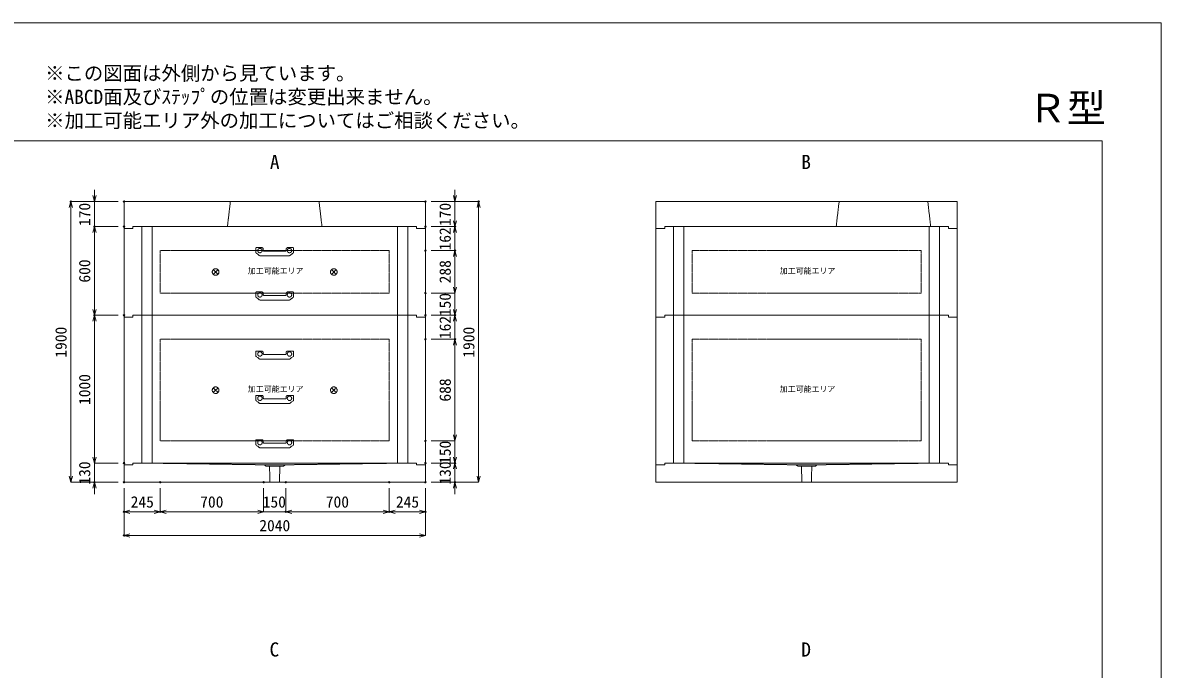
# Model space of a CAD drawing. Units: millimetres, scale not verified. Extents: x -5940 to 5940, y -4200 to 4200.
# Drawn here: x -1765 to 5940, y -176 to 4200 of the extents above; entities that cross this region are included whole.
import ezdxf
from ezdxf.enums import TextEntityAlignment as Align

# ---------------------------------------------------------------- set-up
doc = ezdxf.new("R2010")
doc.units = ezdxf.units.MM
doc.header["$LTSCALE"] = 20
doc.header["$PDMODE"] = 32
doc.header["$PDSIZE"] = 10
doc.linetypes.add('LONG_DASHED1', pattern=[7, 6, -1])
doc.linetypes.add('LONG_DOUBLE_CHAIN', pattern=[21.8, 18, -1, 0.6, -0.6, 0.6, -1])
for name, color, linetype, lineweight in [('0-0_D-TTL', 7, 'Continuous', 9), ('0-1_Defpoints', 7, 'Continuous', 9), ('0-3_D-TTL-TXT', 7, 'Continuous', 9), ('0-4_D-STR-TXT', 7, 'Continuous', 9), ('0-5_D-STR-DIM', 3, 'Continuous', 9), ('0-6_0', 7, 'Continuous', 9), ('0-7_D-STR', 7, 'Continuous', 9), ('0-9_D-STR-STR3', 2, 'LONG_DASHED1', 9), ('0-A_D-STR-STR5', 1, 'LONG_DOUBLE_CHAIN', 9)]:
    doc.layers.add(name, color=color, linetype=linetype, lineweight=lineweight)
doc.styles.add('ＭＳ ゴシック', font='')
doc.styles.get('ＭＳ ゴシック').set_extended_font_data('MS Gothic')

# ---------------------------------------------------------------- blocks, each defined once
blk = doc.blocks.new('A$C4DE05FD1')
at = {"layer": '0-0_D-TTL', "color": 134}
for p, q in [((4000, 76000), (114800, 76000)), ((114800, 76000), (114800, 4000))]:
    blk.add_line(p, q, dxfattribs=at)
at = {"layer": '0-1_Defpoints', "color": 134}
for p, q in [((0, 84000), (118800, 84000)), ((118800, 84000), (118800, 0))]:
    blk.add_line(p, q, dxfattribs=at)
at = {"layer": '0-3_D-TTL-TXT', "style": 'ＭＳ ゴシック'}
for s, p in [('※この図面は外側から見ています。', (43260.9, 79815.7)), ('※ABCD面及びｽﾃｯﾌﾟの位置は変更出来ません。', (43260.9, 78215.7)), ('※加工可能エリア外の加工についてはご相談ください。', (43260.9, 76615.7))]:
    blk.add_text(s, height=962.2, dxfattribs=at).set_placement(p, align=Align.BOTTOM_LEFT)
blk = doc.blocks.new('_Open30')
at = {"layer": '0-6_0'}
blk.add_line((0, 0), (-20, 0), dxfattribs=at)
blk.add_lwpolyline([(-20, 5.36), (0, 0), (-20, -5.36)], dxfattribs=at)
blk = doc.blocks.new('A$C31CA379A')
at = {"layer": '0-4_D-STR-TXT', "style": 'ＭＳ ゴシック'}
for s, p in [('A', (-325.9, -2190.5)), ('B', (35638.6, -2190.5)), ('C', (-351.4, -35190.5)), ('D', (35638.6, -35190.5))]:
    blk.add_text(s, height=962.2, dxfattribs=at).set_placement(p, align=Align.BOTTOM_LEFT)
blk = doc.blocks.new('A$C53D37B31')
at = {"layer": '0-7_D-STR'}
for p, q in [((-20400, 3400), (20400, 3400)), ((-20400, 3400), (-20400, -240)), ((20400, 3400), (20400, -240)), ((-19200, 0), (19200, 0))]:
    blk.add_line(p, q, dxfattribs=at)
at = {"layer": '0-7_D-STR', "linetype": 'LONG_DASHED1'}
for p, q in [((-6000, 3400), (-6400, 0)), ((6000, 3400), (6400, 0))]:
    blk.add_line(p, q, dxfattribs=at)
at = {"layer": '0-7_D-STR'}
for points in [[(-20400, -240), (-19200, -240), (-19200, 0)], [(20400, -240), (19200, -240), (19200, 0)]]:
    blk.add_lwpolyline(points, dxfattribs=at)
blk = doc.blocks.new('A$C4A7D535E')
at = {"layer": '0-7_D-STR'}
blk.add_blockref('A$C53D37B31', (0, 0), dxfattribs=at)
blk = doc.blocks.new('A$C0BCF2A13')
at = {"layer": '0-7_D-STR'}
for p, q in [((-20400, 3400), (20400, 3400)), ((-20400, 3400), (-20400, -240)), ((20400, 3400), (20400, -240)), ((-19200, 0), (19200, 0))]:
    blk.add_line(p, q, dxfattribs=at)
at = {"layer": '0-7_D-STR', "linetype": 'LONG_DASHED1'}
for p, q in [((4400, 3400), (4000, 0)), ((16400, 3400), (16800, 0))]:
    blk.add_line(p, q, dxfattribs=at)
at = {"layer": '0-7_D-STR'}
for points in [[(-20400, -240), (-19200, -240), (-19200, 0)], [(20400, -240), (19200, -240), (19200, 0)]]:
    blk.add_lwpolyline(points, dxfattribs=at)
blk = doc.blocks.new('A$C3C490EB0')
at = {"layer": '0-7_D-STR'}
for p, q in [((0, -2000), (0, -4360)), ((39600, -1760), (1200, -1760)), ((40800, -2000), (40800, -4360)), ((0, -4360), (40800, -4360))]:
    blk.add_line(p, q, dxfattribs=at)
at = {"layer": '0-7_D-STR', "linetype": 'LONG_DASHED1'}
for p, q in [((19000, -2000), (2400, -1760)), ((19200, -2180), (19000, -2000)), ((21800, -2000), (19000, -2000)), ((21600, -2180), (19200, -2180)), ((19764.6, -4360), (19695, -2180)), ((21035.4, -4360), (21105, -2180)), ((21600, -2180), (21800, -2000)), ((21800, -2000), (38400, -1760))]:
    blk.add_line(p, q, dxfattribs=at)
at = {"layer": '0-7_D-STR'}
for points in [[(0, -2000), (1200, -2000), (1200, -1760)], [(40800, -2000), (39600, -2000), (39600, -1760)]]:
    blk.add_lwpolyline(points, dxfattribs=at)
blk = doc.blocks.new('A$C3B9737A5')
at = {"layer": '0-5_D-STR-DIM'}
blk.add_blockref('A$C3C490EB0', (-20400, 1760), dxfattribs=at)
blk = doc.blocks.new('A$C27844A11')
at = {"layer": '0-9_D-STR-STR3'}
for p, q in [((-2560, 1000), (-2560, 453.5)), ((-2515.5, 370.3), (-2060.4, 33.6)), ((-2460, 1100), (-1758.4, 1100)), ((1949.4, 0), (-1949.4, 0)), ((-1559.2, 917.4), (-1542, 721.3)), ((1442.4, 630), (-1442.4, 630)), ((1559.2, 917.4), (1542, 721.3)), ((2460, 1100), (1758.4, 1100)), ((2515.5, 370.3), (2060.4, 33.6)), ((2560, 1000), (2560, 453.5))]:
    blk.add_line(p, q, dxfattribs=at)
for centre in [(-2000, 700), (2000, 700)]:
    blk.add_circle(centre, 300, dxfattribs=at)
for centre, radius, start, end in [((-2460, 1000), 100, 90, 180), ((-2460, 453.5), 100, 180, 236.30993), ((-1949.4, 200), 200, 236.30993, 270), ((-1758.4, 900), 200, 5, 90), ((-1442.4, 730), 100, 185, 270), ((1442.4, 730), 100, 270, 355), ((1758.4, 900), 200, 90, 175), ((1949.4, 200), 200, 270, 303.69007), ((2460, 1000), 100, 0, 90), ((2460, 453.5), 100, 303.69007, 0)]:
    blk.add_arc(centre, radius, start, end, dxfattribs=at)
blk = doc.blocks.new('A$C48C66BEA')
at = {"layer": '0-7_D-STR'}
for p, q in [((-19200, 0), (19200, 0)), ((-20400, -240), (-20400, -12240)), ((20400, -240), (20400, -12240)), ((-19200, -12000), (19200, -12000))]:
    blk.add_line(p, q, dxfattribs=at)
at = {"layer": '0-7_D-STR', "linetype": 'LONG_DASHED1'}
for p, q in [((-18000, -12000), (-18000, 0)), ((-16600, -12000), (-16600, 0)), ((16600, -12000), (16600, 0)), ((18000, -12000), (18000, 0))]:
    blk.add_line(p, q, dxfattribs=at)
at = {"layer": '0-7_D-STR'}
for points in [[(-20400, -240), (-19200, -240), (-19200, 0)], [(20400, -240), (19200, -240), (19200, 0)], [(-20400, -12240), (-19200, -12240), (-19200, -12000)], [(20400, -12240), (19200, -12240), (19200, -12000)]]:
    blk.add_lwpolyline(points, dxfattribs=at)
at = {"layer": '0-A_D-STR-STR5'}
for p, q in [((15500, -3240), (15500, -9000)), ((15500, -9000), (-15500, -9000))]:
    blk.add_line(p, q, dxfattribs=at)
blk.add_lwpolyline([(15500, -3240), (-15500, -3240), (-15500, -9000)], dxfattribs=at)
blk = doc.blocks.new('A$C4E0B7A12')
at = {"layer": '0-7_D-STR'}
for p, q in [((-19200, 0), (19200, 0)), ((-20400, -240), (-20400, -20240)), ((20400, -240), (20400, -20240)), ((-19200, -20000), (19200, -20000))]:
    blk.add_line(p, q, dxfattribs=at)
at = {"layer": '0-7_D-STR', "linetype": 'LONG_DASHED1'}
for p, q in [((-18000, -20000), (-18000, 0)), ((-16600, -20000), (-16600, 0)), ((16600, -20000), (16600, 0)), ((18000, -20000), (18000, 0))]:
    blk.add_line(p, q, dxfattribs=at)
at = {"layer": '0-7_D-STR'}
for points in [[(-20400, -240), (-19200, -240), (-19200, 0)], [(20400, -240), (19200, -240), (19200, 0)], [(-20400, -20240), (-19200, -20240), (-19200, -20000)], [(20400, -20240), (19200, -20240), (19200, -20000)]]:
    blk.add_lwpolyline(points, dxfattribs=at)
at = {"layer": '0-A_D-STR-STR5'}
for p, q in [((15500, -3240), (15500, -17000)), ((15500, -17000), (-15500, -17000))]:
    blk.add_line(p, q, dxfattribs=at)
blk.add_lwpolyline([(15500, -3240), (-15500, -3240), (-15500, -17000)], dxfattribs=at)
blk = doc.blocks.new('A$C1C640AAB')
at = {"layer": '0-A_D-STR-STR5'}
for p, q in [((-318.2, -318.2), (318.2, 318.2)), ((-318.2, 318.2), (318.2, -318.2))]:
    blk.add_line(p, q, dxfattribs=at)
blk.add_circle((0, 0), 450, dxfattribs=at)
blk = doc.blocks.new('A$C6469fd9b')
at = {"layer": '0-7_D-STR'}
blk.add_blockref('A$C48C66BEA', (0, 0), dxfattribs=at)
at = {"layer": '0-A_D-STR-STR5'}
for p in [(-8000, -6140), (8000, -6140)]:
    blk.add_blockref('A$C1C640AAB', p, dxfattribs=at)
blk = doc.blocks.new('A$Cafeaa386')
at = {"layer": '0-7_D-STR'}
blk.add_blockref('A$C4E0B7A12', (0, 0), dxfattribs=at)
at = {"layer": '0-A_D-STR-STR5'}
for p in [(-8000, -10140), (8000, -10140)]:
    blk.add_blockref('A$C1C640AAB', p, dxfattribs=at)

msp = doc.modelspace()

# ---------------------------------------------------------------- linework, layer by layer
at = {"layer": '0-1_Defpoints'}
for p in [(-1440, 2990), (-1080, 2990), (-1080, 2990), (960, 2990), (1320, 2990), (-1280, 2820), (-1280, 2820), (-1080, 2820), (-1080, 2820), (960, 2820), (1160, 2820), (960, 2658), (1160, 2658), (960, 2370), (960, 2370), (-1280, 2220), (-1080, 2220), (-1080, 2220), (960, 2220), (960, 2220), (1160, 2220), (960, 2058), (960, 2058), (1160, 2058), (960, 1370), (960, 1370), (-1080, 1220), (960, 1220), (1160, 1220), (-1280, 1090), (-1080, 1090), (-1080, 1090), (-835, 1090), (-135, 1090), (15, 1090), (715, 1090), (715, 1090), (960, 1090), (960, 1090), (1160, 1090), (-1080, 890), (-835, 890), (15, 890), (715, 890), (960, 890), (-1080, 730)]:
    msp.add_point(p, dxfattribs=at)
at = {"layer": '0-5_D-STR-DIM'}
for p, q in [((-1280, 3030), (-1280, 3070)), ((1160, 3030), (1160, 3070)), ((-1120, 2990), (-1440, 2990)), ((-1440, 1130), (-1440, 2950)), ((-1120, 2990), (-1280, 2990)), ((-1280, 2990), (-1280, 2820)), ((1000, 2990), (1160, 2990)), ((1000, 2990), (1320, 2990)), ((1160, 2990), (1160, 2820)), ((1320, 1130), (1320, 2950)), ((1160, 2860), (1160, 2900)), ((-1120, 2820), (-1280, 2820)), ((-1120, 2820), (-1280, 2820)), ((-1280, 2780), (-1280, 2740)), ((-1280, 2260), (-1280, 2780)), ((1000, 2820), (1160, 2820)), ((1000, 2820), (1160, 2820)), ((1160, 2658), (1160, 2820)), ((1160, 2780), (1160, 2740)), ((1000, 2658), (1160, 2658)), ((1000, 2658), (1160, 2658)), ((1160, 2618), (1160, 2578)), ((1160, 2410), (1160, 2618)), ((1160, 2410), (1160, 2450)), ((1000, 2370), (1160, 2370)), ((1000, 2370), (1160, 2370)), ((1160, 2370), (1160, 2220)), ((1160, 2260), (1160, 2300)), ((-1120, 2220), (-1280, 2220)), ((-1120, 2220), (-1280, 2220)), ((-1280, 1260), (-1280, 2180)), ((1000, 2220), (1160, 2220)), ((1000, 2220), (1160, 2220)), ((1160, 2058), (1160, 2220)), ((1160, 2180), (1160, 2140)), ((1000, 2058), (1160, 2058)), ((1000, 2058), (1160, 2058)), ((1160, 2018), (1160, 1978)), ((1160, 1410), (1160, 2018)), ((1160, 1410), (1160, 1450)), ((1000, 1370), (1160, 1370)), ((1000, 1370), (1160, 1370)), ((1160, 1370), (1160, 1220)), ((-1280, 1260), (-1280, 1300)), ((1160, 1260), (1160, 1300)), ((-1120, 1220), (-1280, 1220)), ((-1120, 1220), (-1280, 1220)), ((-1280, 1220), (-1280, 1090)), ((1000, 1220), (1160, 1220)), ((1000, 1220), (1160, 1220)), ((1160, 1220), (1160, 1090)), ((1160, 1180), (1160, 1140)), ((-1120, 1090), (-1440, 1090)), ((-1120, 1090), (-1280, 1090)), ((1000, 1090), (1160, 1090)), ((1000, 1090), (1320, 1090)), ((-1280, 1050), (-1280, 1010)), ((-1080, 1050), (-1080, 730)), ((-1080, 1050), (-1080, 890)), ((-835, 1050), (-835, 890)), ((-835, 1050), (-835, 890)), ((-135, 1050), (-135, 890)), ((-135, 1050), (-135, 890)), ((15, 1050), (15, 890)), ((15, 1050), (15, 890)), ((715, 1050), (715, 890)), ((715, 1050), (715, 890)), ((960, 1050), (960, 890)), ((960, 1050), (960, 730)), ((1160, 1050), (1160, 1010)), ((-875, 890), (-1040, 890)), ((-175, 890), (-795, 890)), ((-175, 890), (-215, 890)), ((-135, 890), (15, 890)), ((55, 890), (95, 890)), ((55, 890), (675, 890)), ((755, 890), (920, 890)), ((920, 730), (-1040, 730))]:
    msp.add_line(p, q, dxfattribs=at)

# ---------------------------------------------------------------- block references
at = {"layer": '0-0_D-TTL', "xscale": 0.1, "yscale": 0.1}
msp.add_blockref('A$C4DE05FD1', (-5940, -4200), dxfattribs=at)
at = {"layer": '0-4_D-STR-TXT', "xscale": 0.1, "yscale": 0.1}
msp.add_blockref('A$C31CA379A', (-60, 3400), dxfattribs=at)
at = {"layer": '0-5_D-STR-DIM', "xscale": 2, "yscale": 2}
for p, rotation in [((-1280, 2990), 270), ((1160, 2990), 270), ((-1440, 2990), 90), ((1320, 2990), 90), ((1160, 2820), 270), ((-1280, 2820), 90), ((-1280, 2820), 90), ((1160, 2820), 90), ((1160, 2658), 90), ((1160, 2658), 90), ((1160, 2370), 270), ((1160, 2370), 270), ((-1280, 2220), 270), ((1160, 2220), 270), ((-1280, 2220), 90), ((1160, 2220), 90), ((1160, 2058), 90), ((1160, 2058), 90), ((1160, 1370), 270), ((1160, 1370), 270), ((-1280, 1220), 270), ((-1280, 1220), 270), ((1160, 1220), 270), ((1160, 1220), 90), ((-1440, 1090), 270), ((-1280, 1090), 90), ((1160, 1090), 90), ((1320, 1090), 270), ((-1080, 890), 180), ((-835, 890), 180), ((15, 890), 180), ((15, 890), 180), ((715, 890), 180), ((-1080, 730), 180)]:
    msp.add_blockref('_Open30', p, dxfattribs=dict(at, rotation=rotation))
at = {"layer": '0-5_D-STR-DIM'}
for name, p, xscale, yscale in [('A$C3B9737A5', (-60, 1220), 0.05, 0.05), ('A$C3B9737A5', (3540, 1220), 0.05, 0.05), ('_Open30', (-835, 890), 2, 2), ('_Open30', (-135, 890), 2, 2), ('_Open30', (-135, 890), 2, 2), ('_Open30', (715, 890), 2, 2), ('_Open30', (960, 890), 2, 2), ('_Open30', (960, 730), 2, 2)]:
    msp.add_blockref(name, p, dxfattribs=dict(at, xscale=xscale, yscale=yscale))
at = {"layer": '0-7_D-STR', "xscale": 0.05, "yscale": 0.05}
for name, p in [('A$C4A7D535E', (-60, 2820)), ('A$C0BCF2A13', (3540, 2820)), ('A$C6469fd9b', (-60, 2820)), ('A$C48C66BEA', (3540, 2820)), ('A$Cafeaa386', (-60, 2220)), ('A$C4E0B7A12', (3540, 2220))]:
    msp.add_blockref(name, p, dxfattribs=at)
at = {"layer": '0-9_D-STR-STR3', "xscale": 0.05, "yscale": 0.05}
for p in [(-60, 2623), (-60, 2323), (-60, 1923), (-60, 1623), (-60, 1323)]:
    msp.add_blockref('A$C27844A11', p, dxfattribs=at)

# ---------------------------------------------------------------- texts
at = {"layer": '0-3_D-TTL-TXT', "style": 'ＭＳ ゴシック'}
msp.add_text('Ｒ型', height=192.4, dxfattribs=at).set_placement((5039.32, 3469.09), align=Align.BOTTOM_LEFT)
at = {"layer": '0-5_D-STR-DIM', "style": 'ＭＳ ゴシック'}
for s, p in [('170', (-1285.2, 2823.96)), ('170', (1154.8, 2823.96)), ('162', (1154.8, 2658.8)), ('600', (-1285.2, 2441.2)), ('288', (1154.8, 2436.2)), ('150', (1154.8, 2213.96)), ('162', (1154.8, 2058.8)), ('1900', (-1445.2, 1932.96)), ('1900', (1314.8, 1932.96)), ('1000', (-1285.2, 1612.96)), ('688', (1154.8, 1635.8)), ('150', (1154.8, 1213.96)), ('130', (-1285.2, 1073.96)), ('130', (1154.8, 1073.96))]:
    msp.add_text(s, height=76.98, rotation=90, dxfattribs=at).set_placement(p, align=Align.BOTTOM_LEFT)
for s, p in [('245', (-1034.86, 895.2)), ('700', (-564.2, 895.2)), ('150', (-141.04, 895.2)), ('700', (285.8, 895.2)), ('245', (760.14, 895.2)), ('2040', (-164.4, 735.2))]:
    msp.add_text(s, height=76.98, dxfattribs=at).set_placement(p, align=Align.BOTTOM_LEFT)
at = {"layer": '0-A_D-STR-STR5', "style": 'ＭＳ ゴシック'}
for p in [(-241.7, 2489.98), (3358.3, 2489.98), (-241.7, 1689.98), (3358.3, 1689.98)]:
    msp.add_text('加工可能エリア', height=38.42, dxfattribs=at).set_placement(p, align=Align.BOTTOM_LEFT)

doc.saveas('drawing.dxf')
